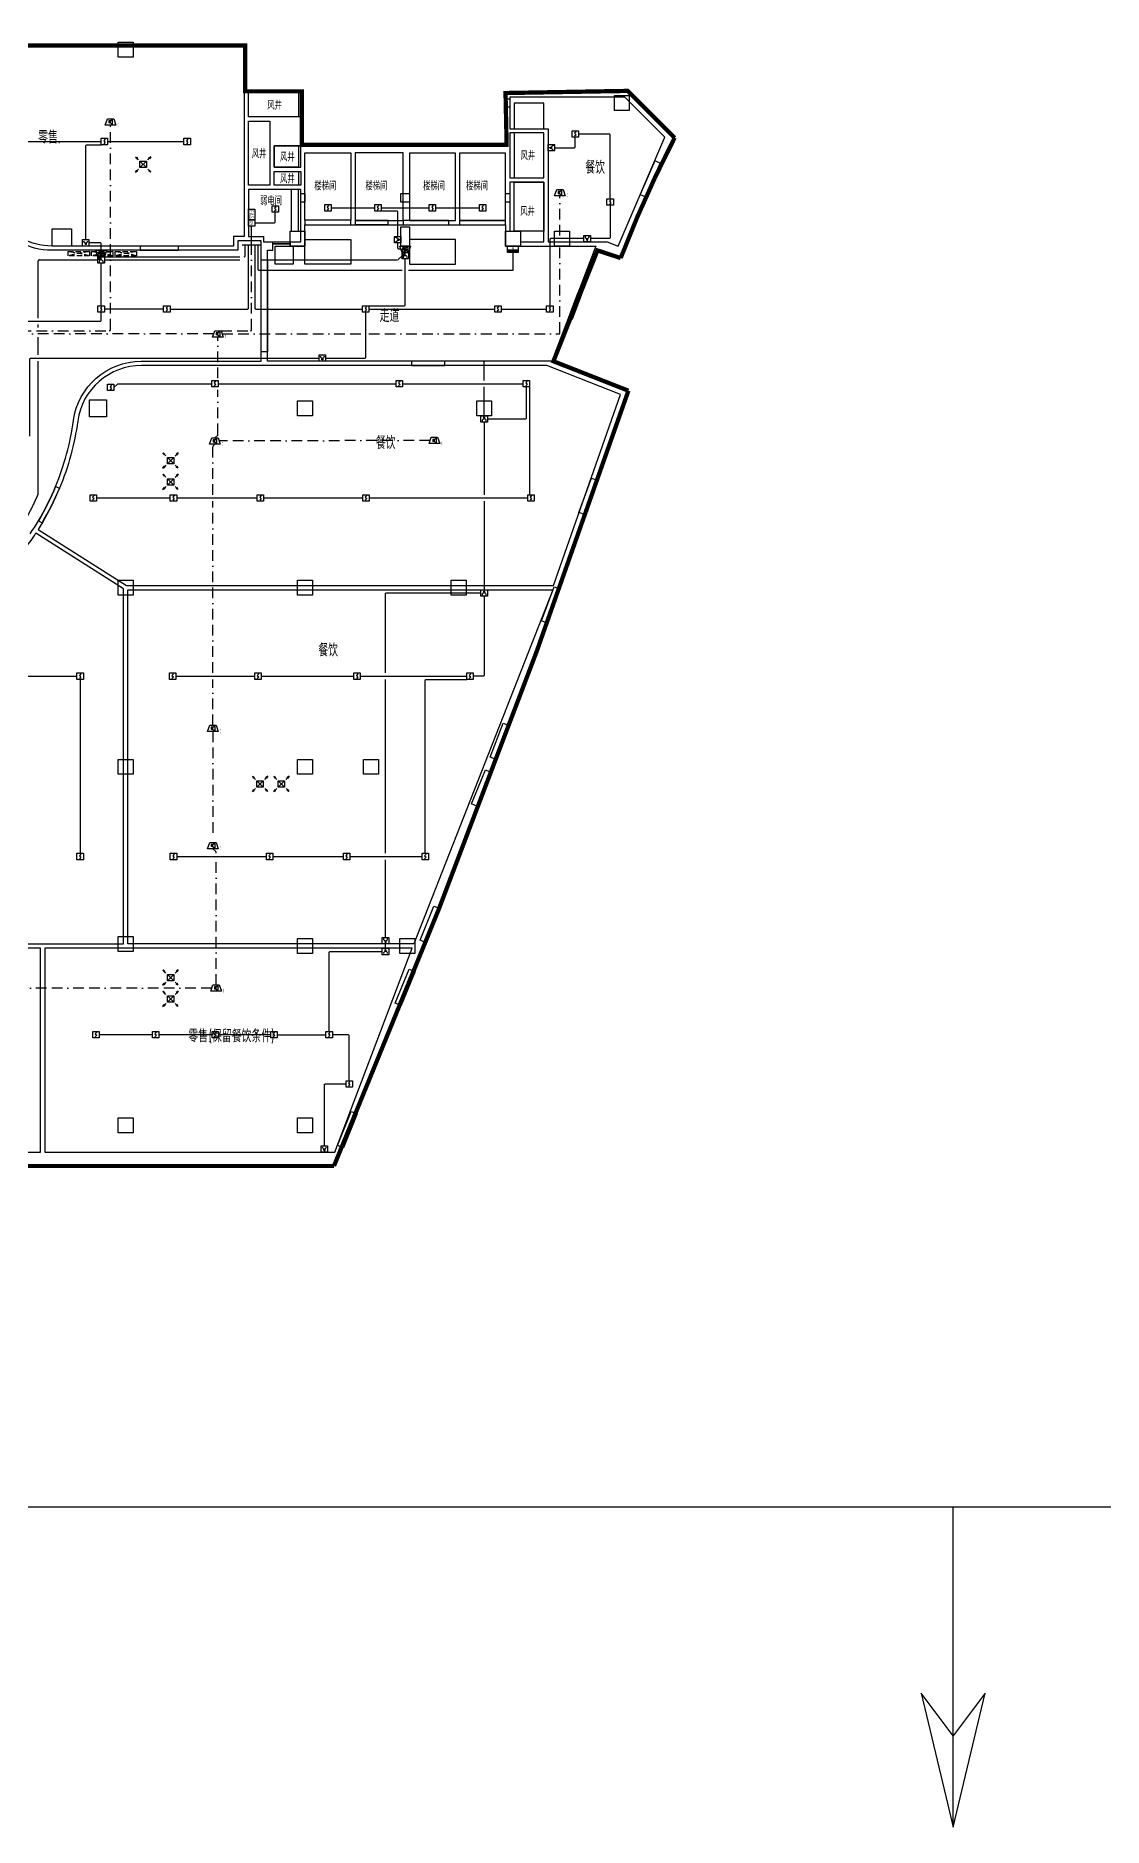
# Model space of a CAD drawing. Header units: millimetres. Extents: x -99490 to 495010, y -402480 to 18020.
# Drawn here: x 32241 to 82268, y -285715 to -201786 of the extents above; entities that cross this region are included whole.
import ezdxf
from ezdxf.enums import TextEntityAlignment as Align

# ---------------------------------------------------------------- set-up
doc = ezdxf.new("R2010")
doc.units = ezdxf.units.MM
doc.header["$LTSCALE"] = 1000
for name, pattern in [('BORDER', [1.75, 0.5, -0.25, 0.5, -0.25, 0, -0.25]), ('DASH', [0.35, 0.25, -0.1]), ('HIDDEN', [9.525, 6.35, -3.175])]:
    doc.linetypes.add(name, pattern=pattern)
doc.layers.add('AD-AREA-DIVD', color=1, linetype='Continuous', true_color=0xff0000)
for name, color, linetype in [('AD-AREA-OUTL', 31, 'Continuous'), ('AD-NAME-ROOM', 9, 'Continuous'), ('AE-HOLE', 201, 'Continuous'), ('E-BRST-WIRE', 4, 'BORDER'), ('E-FAS-DEVC', 3, 'Continuous'), ('E-FAS-WIRE', 4, 'Continuous'), ('E-FAS-WIRE5', 4, 'HIDDEN'), ('E-UNIV-DIAG', 2, 'Continuous'), ('E-UNIV-EL', 140, 'Continuous'), ('H-DAPP-GRIL', 11, 'Continuous'), ('柱子', 7, 'Continuous'), ('门窗框线', 114, 'Continuous')]:
    doc.layers.add(name, color=color, linetype=linetype)
doc.styles.add('TH-STYLE3', font='tssdeng.shx', dxfattribs={"width": 0.65, "bigfont": 'tssdchn.shx'})

# ---------------------------------------------------------------- blocks, each defined once
blk = doc.blocks.new('E-BFAS330')
blk.add_lwpolyline([(-2.5, -1.5), (-1.5, 1.5), (1.5, 1.5), (2.5, -1.5)], close=True)
at = {"layer": 'E-UNIV-EL'}
for p, q in [((-1.56, 1), (-0.24, 0.6)), ((-1.1, 0), (-1.56, 1)), ((-0.5, 0), (-1.3, 0)), ((-1.3, 0), (-1.3, -0.8)), ((-0.7, 0), (-0.24, 0.6)), ((-0.5, 0), (-0.5, -0.8)), ((0, 1.5), (0, -1.5)), ((0.6, 0.1), (0.6, -0.8)), ((1.2, 0.1), (1.2, -0.8)), ((-1.3, -0.8), (-0.5, -0.8)), ((1.2, -0.8), (0.6, -0.8))]:
    blk.add_line(p, q, dxfattribs=at)
blk.add_circle((0.9, 0.5), 0.5, dxfattribs=at)
blk = doc.blocks.new('E-BFAS212')
blk.add_lwpolyline([(-1.5, -1.5), (-1.5, 1.5), (1.5, 1.5), (1.5, -1.5)], close=True)
at = {"layer": 'E-UNIV-EL'}
blk.add_line((0, 0), (0, -1), dxfattribs=at)
for radius in [0.5, 0.25]:
    blk.add_circle((0.75, -0.5), radius, dxfattribs=at)
blk.add_arc((0, 1), 1, 180, 0, dxfattribs=at)
blk = doc.blocks.new('E-BFAS410-2')
blk.add_lwpolyline([(-2.5, -1.5), (-1.5, 1.5), (1.5, 1.5), (2.5, -1.5)], close=True)
at = {"layer": 'E-UNIV-EL'}
for p, q in [((0, 0.5), (-0.8, 0.5)), ((-0.8, 0.5), (-0.8, -0.5)), ((0, 0.5), (0.8, 1.2)), ((0, -0.5), (0, 0.5)), ((0.8, 1.2), (0.8, -1.2)), ((0, -0.5), (-0.8, -0.5)), ((0, -0.5), (0.8, -1.2))]:
    blk.add_line(p, q, dxfattribs=at)
at = {"layer": 'E-UNIV-EL', "style": 'TH-STYLE3', "width": 0.5}
blk.add_attdef('F', text='', height=1.5, dxfattribs=at).set_placement((3.5, -1.25), align=Align.MIDDLE)
blk = doc.blocks.new('E-BFAS031')
blk.add_lwpolyline([(-2.5, -1.5), (-2.5, 1.5), (2.5, 1.5), (2.5, -1.5)], close=True)
at = {"layer": 'E-UNIV-EL'}
for p, q in [((-2.5, 1), (2.5, 1)), ((-2.5, 0.5), (2.5, 0.5))]:
    blk.add_line(p, q, dxfattribs=at)
at = {"layer": 'E-UNIV-EL', "style": 'TH-STYLE3', "width": 0.7}
blk.add_attdef('F', text='', height=1.5, dxfattribs=at).set_placement((0, -0.5), align=Align.MIDDLE)
blk = doc.blocks.new('E-BFAS010')
blk.add_lwpolyline([(-2.5, -1.5), (-2.5, 1.5), (2.5, 1.5), (2.5, -1.5)], close=True)
at = {"layer": 'E-UNIV-EL', "style": 'TH-STYLE3', "width": 0.7}
blk.add_attdef('BOX', text='', height=2, dxfattribs=at).set_placement((0, 0), align=Align.MIDDLE)
blk = doc.blocks.new('E-BFAS610')
blk.add_lwpolyline([(-1.5, -1.5), (-1.5, 1.5), (1.5, 1.5), (1.5, -1.5)], close=True)
at = {"layer": 'E-UNIV-EL'}
for p, q in [((0, 0), (0, -1)), ((-0.5, -0.5), (0.5, -0.5))]:
    blk.add_line(p, q, dxfattribs=at)
blk.add_arc((0, 1), 1, 180, 0, dxfattribs=at)
blk = doc.blocks.new('FK-散流器')
at = {"color": 8, "linetype": 'HIDDEN'}
for p, q in [((-120, 120), (-102, 89)), ((-120, 120), (-89, 102)), ((-102, 89), (-106, 106)), ((-89, 102), (-106, 106)), ((-72, 72), (-106, 106)), ((72, 72), (106, 106)), ((120, 120), (89, 102)), ((89, 102), (106, 106)), ((120, 120), (102, 89)), ((102, 89), (106, 106)), ((-120, -120), (-102, -89)), ((-120, -120), (-89, -102)), ((-72, -72), (-106, -106)), ((-102, -89), (-106, -106)), ((-89, -102), (-106, -106)), ((72, -72), (106, -106)), ((89, -102), (106, -106)), ((120, -120), (89, -102)), ((120, -120), (102, -89)), ((102, -89), (106, -106))]:
    blk.add_line(p, q, dxfattribs=at)
at = {"linetype": 'HIDDEN', "ltscale": 0.2}
for p, q in [((-50, -50), (50, 50)), ((50, -50), (-50, 50)), ((50, 50), (-50, 50)), ((-50, 50), (-50, -50)), ((50, -50), (50, 50)), ((-50, -50), (50, -50))]:
    blk.add_line(p, q, dxfattribs=at)
blk = doc.blocks.new('*U454')
at = {"linetype": 'DASH'}
for p, q in [((-500, 0), (500, 200)), ((-500, 200), (500, 0))]:
    blk.add_line(p, q, dxfattribs=at)
blk.add_lwpolyline([(-500, 0), (500, 0), (500, 200), (-500, 200)], close=True, dxfattribs=at)
blk = doc.blocks.new('E-BFAS110')
blk.add_lwpolyline([(-1.5, -1.5), (-1.5, 1.5), (1.5, 1.5), (1.5, -1.5)], close=True)
at = {"layer": 'E-UNIV-EL'}
blk.add_lwpolyline([(0.35, 1.06), (-0.35, 0.35), (0.35, -0.35), (-0.35, -1.06)], dxfattribs=at)
blk = doc.blocks.new('E-BFAS540')
blk.add_lwpolyline([(-1.5, -1.5), (-1.5, 1.5), (1.5, 1.5), (1.5, -1.5)], close=True)
at = {"layer": 'E-UNIV-EL', "style": 'TH-STYLE3', "width": 0.7}
blk.add_attdef('F', text='', height=1.7, dxfattribs=at).set_placement((0, 0), align=Align.MIDDLE)

msp = doc.modelspace()

# ---------------------------------------------------------------- linework, layer by layer
at = {"layer": 'AD-AREA-DIVD', "linetype": 'DASH', "ltscale": 2, "const_width": 200}
msp.add_lwpolyline([(28858, -202236), (42058, -202236), (42058, -204386), (44708, -204386), (44708, -206896), (54308, -206896), (54256, -204466), (59978, -204366), (62183, -206559, 0.027794), (59653, -212198), (58566, -211840), (56501, -217033), (60015, -218413, -0.018498), (46216, -254736), (20608, -254736)], format="xyb", dxfattribs=at)
at = {"layer": 'AD-AREA-OUTL'}
for points in [[(28954, -202286), (42006, -202286), (42006, -211186), (41506, -211186), (41506, -211636), (33003, -211636, -0.26356), (30430, -210178, 0.034912), (28934, -208035, 0.023703), (27737, -206690, 0.024951), (26374, -205428)], [(32348, -224911), (36485, -227536), (56500, -227536), (59638, -218587), (56185, -217236), (37197, -217236, 0.375529), (34203, -219836, -0.063675), (33353, -222977, -0.036629), (32533, -224612, -0.014094)]]:
    msp.add_lwpolyline(points, format="xyb", close=True, dxfattribs=at)
for points in [[(42206, -204436), (44656, -204436), (44656, -205586), (42206, -205586)], [(54456, -204666), (54456, -206136), (56256, -206136), (56256, -211436), (59014, -211436), (59528, -211645), (61725, -206537), (59854, -204666)], [(43206, -208786), (42206, -208786), (42206, -205786), (43206, -205786)], [(56056, -206336), (54456, -206336), (54456, -208436), (56056, -208436)], [(44656, -206936), (43406, -206936), (43406, -207936), (44656, -207936)], [(44856, -207266), (47006, -207266), (47006, -210426), (44856, -210426)], [(47206, -210436), (49456, -210436), (49456, -207266), (47206, -207266)], [(49756, -210446), (51906, -210446), (51906, -207276), (49756, -207276)], [(52106, -210446), (54256, -210446), (54256, -207276), (52106, -207276)], [(43406, -208136), (44656, -208136), (44656, -208786), (43406, -208786)], [(56056, -211436), (56056, -208636), (54456, -208636), (54456, -210936), (54956, -210936), (54956, -211436)], [(42206, -208986), (42206, -211186), (42906, -211186), (42906, -211436), (44656, -211436), (44656, -208986)], [(56424, -217036), (43106, -217036), (43106, -211836), (43356, -211836), (43356, -211536), (44156, -211536), (44156, -211636), (44856, -211636), (44856, -210636), (54256, -210636), (54256, -211636), (58485, -211636)], [(36556, -227736), (56474, -227736), (49961, -244336), (36556, -244336)], [(32456, -244536), (20856, -244536), (20856, -254086), (32456, -254086)], [(49882, -244536), (32656, -244536), (32656, -254086), (46251, -254086)]]:
    msp.add_lwpolyline(points, close=True, dxfattribs=at)
for points in [[(31976, -225116, 0.014109), (32362, -224509, 0.036629), (33168, -222900, 0.063675), (34005, -219809, -0.373636), (37177, -217036), (42806, -217036), (42806, -211386), (41706, -211386), (41706, -211836), (33003, -211836, -0.263529), (30258, -210281, 0.034532)], [(22256, -230763), (22256, -244336), (36356, -244336), (36356, -227691), (32241, -225080, -0.00383), (32133, -225241, -0.035685), (31019, -226654, -0.013481), (30547, -227145), (30850, -227491), (29721, -228479), (29418, -228132, -0.117872), (24067, -230550, -0.035685), (22279, -230762, -0.000456), (22256, -230763, 1.218045)]]:
    msp.add_lwpolyline(points, format="xyb", dxfattribs=at)
at = {"layer": 'AE-HOLE'}
for points in [[(44556, -205586), (42206, -205586), (42206, -204436), (44556, -204436)], [(56056, -204936), (54656, -204936), (54656, -206136), (56056, -206136)], [(42206, -205786), (43206, -205786), (43206, -208786), (42206, -208786)], [(54656, -208436), (56057, -208436), (56057, -206336), (54656, -206336)], [(43406, -206936), (44556, -206936), (44556, -207936), (43406, -207936)], [(43406, -208136), (44556, -208136), (44556, -208786), (43406, -208786)], [(54656, -208636), (56056, -208636), (56056, -210936), (54656, -210936)], [(44556, -208986), (44206, -208986), (44206, -210936), (44556, -210936)], [(44856, -211336), (47006, -211336), (47006, -212486), (44856, -212486)], [(43456, -211636), (44306, -211636), (44306, -212486), (43456, -212486)]]:
    msp.add_lwpolyline(points, close=True, dxfattribs=at)
at = {"layer": 'AE-HOLE', "elevation": 0}
msp.add_lwpolyline([(51906, -211336), (49756, -211336), (49756, -212486), (51906, -212486)], close=True, dxfattribs=at)
at = {"layer": 'E-BRST-WIRE'}
for points in [[(31530, -215601), (35694, -215601, 0.414214), (35744, -215551), (35744, -205970)], [(47856, -215751), (56756, -215751, 0.414214), (56806, -215701), (56806, -211436)], [(40929, -215601), (42306, -215601, 0.414214), (42356, -215551), (42356, -211586)], [(40636, -220619), (40765, -220490, 0.198912), (40779, -220455), (40779, -218368)], [(40544, -223286), (40544, -221031, -0.198912), (40559, -220996), (40636, -220919)], [(40691, -240086), (40691, -240040, 0.198912), (40676, -240005), (40544, -239873)]]:
    msp.add_lwpolyline(points, format="xyb", dxfattribs=at)
for points in [[(56806, -211136), (56806, -209283)], [(40579, -215751), (31580, -215751)], [(40779, -217824), (40779, -215901)], [(40979, -215751), (47556, -215751)], [(50723, -220743), (40836, -220769)], [(40544, -231636), (40544, -223586)], [(40544, -234083), (40544, -231936)], [(40544, -234383), (40544, -239573)], [(40691, -246248), (40691, -240386)], [(40491, -246398), (27231, -246398)]]:
    msp.add_lwpolyline(points, dxfattribs=at)
at = {"layer": 'E-FAS-WIRE'}
for points in [[(59161, -209425), (59161, -206436, 0.414214), (59111, -206386), (57674, -206386)], [(34581, -211336), (34581, -206936, -0.414214), (34631, -206886), (35307, -206886)], [(56556, -207031), (57474, -207031, 0.414214), (57524, -206981), (57524, -206536)], [(59161, -209725), (59161, -211236, -0.414214), (59111, -211286), (58231, -211286)], [(42506, -210552), (43415, -210552, 0.414214), (43465, -210502), (43465, -210049)], [(49209, -211186), (49209, -210046, 0.414214), (49159, -209996), (48431, -209996)], [(35303, -211836), (35303, -211536, 0.414214), (35253, -211486), (34731, -211486)], [(49356, -211786), (49256, -211786, -0.414196), (49206, -211736), (49206, -211486)], [(57931, -211286), (56382, -211286, 0.414214), (56332, -211336), (56332, -214436)], [(38533, -214586), (42156, -214586, 0.414214), (42206, -214536), (42206, -211586)], [(42506, -211586), (42506, -214536, 0.414214), (42556, -214586), (47556, -214586)], [(49406, -212786), (42706, -212786, -0.414214), (42656, -212736), (42656, -211586)], [(47856, -214436), (49506, -214436, 0.414214), (49556, -214386), (49556, -212236)], [(31411, -215161), (35253, -215161, 0.414214), (35303, -215111), (35303, -214736)], [(45820, -216886), (47656, -216886, 0.414214), (47706, -216836), (47706, -214736)], [(31956, -220540), (31956, -216936, -0.414214), (32006, -216886), (45520, -216886)], [(53256, -217936), (53256, -217086, 0.414214), (53206, -217036), (45820, -217036)], [(35903, -218261), (36064, -218101, -0.198912), (36099, -218086), (40486, -218086)], [(53406, -219736), (55185, -219736, 0.414214), (55235, -219686), (55235, -218236)], [(48631, -231636), (48631, -227936, -0.414214), (48681, -227886), (53105, -227886)], [(53255, -228036), (53255, -231736, -0.414214), (53205, -231786), (52741, -231786)], [(50496, -240086), (50496, -231986, -0.414214), (50546, -231936), (52441, -231936)], [(45989, -248436), (45989, -244736, -0.414214), (46039, -244686), (48481, -244686)], [(46930, -250745), (46930, -248636, 0.414214), (46880, -248586), (46139, -248586)], [(45764, -253786), (45764, -250945, -0.414214), (45814, -250895), (46780, -250895)]]:
    msp.add_lwpolyline(points, format="xyb", dxfattribs=at)
for points in [[(29506, -206736), (35307, -206736)], [(35607, -206743), (39184, -206743)], [(46081, -209846), (48131, -209846)], [(48431, -209846), (50681, -209846)], [(50981, -209846), (53031, -209846)], [(42356, -211586), (42356, -210702)], [(41906, -211586), (42806, -211586)], [(54606, -211936), (54606, -212786), (49706, -212786)], [(35303, -214436), (35303, -212436)], [(38233, -214586), (35453, -214586)], [(47856, -214586), (53755, -214586)], [(54055, -214586), (56182, -214586)], [(40786, -218086), (49127, -218086)], [(49427, -218086), (55085, -218086)], [(53256, -219586), (53256, -218236)], [(55385, -218236), (55385, -223286)], [(53256, -219886), (53256, -223286)], [(35088, -223436), (38544, -223436)], [(38844, -223436), (42619, -223436)], [(42919, -223436), (47563, -223436)], [(47863, -223436), (55296, -223436)], [(53256, -223586), (53256, -227736)], [(30867, -231786), (34169, -231786)], [(34319, -231936), (34319, -240086)], [(38806, -231786), (42506, -231786)], [(42806, -231786), (47149, -231786)], [(47449, -231786), (52441, -231786)], [(48631, -240086), (48631, -231936)], [(38843, -240236), (43053, -240236)], [(43353, -240236), (46656, -240236)], [(46956, -240236), (50346, -240236)], [(48631, -244036), (48631, -240386)], [(48631, -244536), (48631, -244336)], [(35208, -248580), (37707, -248580)], [(38007, -248580), (40507, -248580)], [(40807, -248580), (43255, -248580)], [(43555, -248586), (45839, -248586)]]:
    msp.add_lwpolyline(points, dxfattribs=at)
at = {"layer": 'E-FAS-WIRE5'}
for points in [[(32356, -215011), (32356, -212336, -0.414214), (32406, -212286), (35153, -212286)], [(35453, -212136), (42006, -212136, 0.414214), (42056, -212086), (42056, -211586)], [(42806, -212286), (49186, -212286, 0.198912), (49221, -212271), (49406, -212086)], [(29410, -227299, 0.115286), (32352, -223257, 0.100249), (32356, -223238), (32356, -217036)]]:
    msp.add_lwpolyline(points, format="xyb", dxfattribs=at)
for points in [[(35453, -212286), (42056, -212286)], [(32356, -215451), (32356, -215311)], [(32356, -216736), (32356, -215901)]]:
    msp.add_lwpolyline(points, dxfattribs=at)
at = {"layer": 'E-UNIV-DIAG'}
msp.add_lwpolyline([(165232, -270715), (-14768, -270715, -0.414214), (-24768, -260715), (-24768, -168715, -0.414214), (-14768, -158715), (165232, -158715, -0.414214), (175232, -168715), (175232, -260715, -0.414214)], format="xyb", close=True, dxfattribs=at)
for points in [[(75232, -285715), (75232, -270715)], [(75232, -285715), (76732, -279439), (75232, -281439), (73732, -279439), (75232, -285715)]]:
    msp.add_lwpolyline(points, dxfattribs=at)
at = {"layer": '柱子'}
for points in [[(36106, -202086), (36806, -202086), (36806, -202786), (36106, -202786)], [(54256, -204736), (54456, -204736), (54456, -205136), (54256, -205136)], [(59356, -204586), (60056, -204586), (60056, -205286), (59356, -205286)], [(44656, -209176), (44856, -209176), (44856, -209576), (44656, -209576)], [(49356, -209176), (49756, -209176), (49756, -209576), (49356, -209576)], [(54256, -209176), (54456, -209176), (54456, -209576), (54256, -209576), (54256, -209176)], [(33006, -210836), (33906, -210836), (33906, -211636), (33006, -211636)], [(44156, -210936), (44856, -210936), (44856, -211636), (44156, -211636)], [(49356, -210736), (49756, -210736), (49756, -211636), (49356, -211636)], [(54256, -210936), (54956, -210936), (54956, -211636), (54256, -211636)], [(56556, -210936), (57256, -210936), (57256, -211636), (56556, -211636)], [(34756, -218836), (35556, -218836), (35556, -219636), (34756, -219636)], [(44506, -218886), (45206, -218886), (45206, -219586), (44506, -219586)], [(52906, -218886), (53606, -218886), (53606, -219586), (52906, -219586)], [(36106, -227286), (36806, -227286), (36806, -227986), (36106, -227986)], [(44506, -227286), (45206, -227286), (45206, -227986), (44506, -227986)], [(51706, -227286), (52406, -227286), (52406, -227986), (51706, -227986)], [(36106, -235686), (36806, -235686), (36806, -236386), (36106, -236386)], [(44506, -235686), (45206, -235686), (45206, -236386), (44506, -236386)], [(47606, -235686), (48306, -235686), (48306, -236386), (47606, -236386)], [(36106, -243986), (36806, -243986), (36806, -244686), (36106, -244686)], [(44506, -244086), (45206, -244086), (45206, -244786), (44506, -244786)], [(49306, -244086), (50006, -244086), (50006, -244786), (49306, -244786)], [(36106, -252486), (36806, -252486), (36806, -253186), (36106, -253186)], [(44506, -252486), (45206, -252486), (45206, -253186), (44506, -253186)]]:
    msp.add_lwpolyline(points, close=True, dxfattribs=at)
at = {"layer": '门窗框线'}
for points in [[(60569, -209216), (60819, -209323), (61506, -207747), (61257, -207637)], [(47006, -210426), (44856, -210426), (44856, -210636), (47006, -210636)], [(48756, -210436), (47206, -210436), (47206, -210626), (48756, -210626)], [(51606, -210446), (49456, -210446), (49456, -210636), (51606, -210636)], [(54256, -210446), (52106, -210446), (52106, -210636), (54256, -210636)], [(43356, -211436), (44156, -211436), (44156, -211536), (43356, -211536)], [(38926, -211636), (37126, -211636), (37126, -211836), (38926, -211836)], [(42806, -212286), (43106, -212286), (43106, -216586), (42806, -216586)], [(57392, -215053), (57821, -213933), (57634, -213861), (57205, -214982)], [(51406, -217036), (49856, -217036), (49856, -217236), (51406, -217236)], [(58545, -222609), (57958, -224217), (57687, -224115), (58287, -222513)], [(56799, -227695), (56212, -229302), (55941, -229201), (56541, -227599)], [(54398, -234082), (53812, -235690), (53541, -235588), (54141, -233986)], [(53592, -236294), (52949, -237889), (52660, -237770), (53312, -236178)]]:
    msp.add_lwpolyline(points, close=True, dxfattribs=at)
msp.add_lwpolyline([(32362, -224509), (32541, -224599, 0.035394), (33348, -222990), (33168, -222900, -0.036627)], format="xyb", close=True, dxfattribs=at)
at = {"layer": '门窗框线', "elevation": 0}
for points in [[(51181, -242680), (50538, -244276), (50249, -244156), (50900, -242565)], [(50015, -245624), (49372, -247220), (49082, -247101), (49734, -245509)], [(47305, -252294), (46662, -253890), (46373, -253771), (47025, -252179)]]:
    msp.add_lwpolyline(points, close=True, dxfattribs=at)

# ---------------------------------------------------------------- block references
at = {"layer": 'E-FAS-DEVC'}
for name, p, xscale, yscale, zscale, rotation, values in [('E-BFAS410-2', (35744, -205820), 100, 100, 100, 1.234277119043157e-07, {'F': 'C'}), ('E-BFAS410-2', (56806, -209133), 100, 100, 100, 1.234277119043157e-07, {'F': 'C'}), ('E-BFAS010', (42356, -210152), 100, 100, 100, 270.0000001973759, {'BOX': 'FAS'}), ('E-BFAS031', (54606, -211786), 99.99999999999999, 99.99999999999999, 99.99999999999999, 180.0000007478656, {'F': 'FI'}), ('E-BFAS410-2', (40779, -215751), 100, 100, 100, 1.234277119043157e-07, {'F': 'C'}), ('E-BFAS410-2', (40636, -220769), 100, 100, 100, 1.234277119043157e-07, {'F': 'C'}), ('E-BFAS410-2', (50923, -220743), 100, 100, 100, 1.234277119043157e-07, {'F': 'C'}), ('E-BFAS410-2', (40544, -234233), 100, 100, 100, 1.234277119043157e-07, {'F': 'C'}), ('E-BFAS410-2', (40544, -239723), 100, 100, 100, 1.234277119043157e-07, {'F': 'C'}), ('E-BFAS410-2', (40691, -246398), 100, 100, 100, 1.234277119043157e-07, {'F': 'C'})]:
    msp.add_blockref(name, p, dxfattribs=dict(at, xscale=xscale, yscale=yscale, zscale=zscale, rotation=rotation)).add_auto_attribs(values)
at = {"layer": 'E-FAS-DEVC', "xscale": 100, "yscale": 100, "zscale": 100}
for p in [(57524, -206386), (35457, -206736), (39334, -206736), (43465, -209899), (45931, -209846), (48281, -209846), (50831, -209846), (53181, -209846), (59161, -209575), (35303, -214586), (38383, -214586), (47706, -214586), (53905, -214586), (56332, -214586), (35753, -218261), (40636, -218086), (49277, -218086), (55235, -218086), (34938, -223436), (38694, -223436), (42769, -223436), (47713, -223436), (55446, -223436), (34319, -231786), (38656, -231786), (42656, -231786), (47299, -231786), (52591, -231786), (34319, -240236), (38693, -240236), (43203, -240236), (46806, -240236), (50496, -240236), (35058, -248580), (37857, -248580), (40657, -248580), (43405, -248586), (45989, -248586), (46930, -250895)]:
    msp.add_blockref('E-BFAS110', p, dxfattribs=at)
at = {"layer": 'E-FAS-DEVC'}
for name, p, xscale, yscale, zscale, rotation in [('E-BFAS610', (56406, -207031), 100, 100, 100, 270.0000001773299), ('E-BFAS610', (34581, -211486), 100, 100, 100, 4.542433714955648e-08), ('E-BFAS610', (49206, -211336), 100, 100, 100, 90.00346689906945), ('E-BFAS610', (58081, -211286), 100, 100, 100, 1.77329892148493e-07), ('E-BFAS330', (35303, -211986), 99.99999999999994, 99.99999999999994, 99.99999999999994, 179.9862454713609), ('E-BFAS212', (35303, -212286), 99.99999999999994, 99.99999999999994, 99.99999999999994, 179.9862454713609), ('E-BFAS610', (45670, -216886), 100, 100, 100, 1.77329892148493e-07), ('E-BFAS610', (53256, -219736), 100, 100, 100, 180.0000000391175), ('E-BFAS610', (53255, -227886), 100, 100, 100, 180.0000000454244), ('E-BFAS610', (48631, -244186), 100, 100, 100, 1.77329892148493e-07), ('E-BFAS610', (48631, -244686), 100, 100, 100, 180.0000000454244), ('E-BFAS610', (45764, -253936), 100, 100, 100, 1.77329892148493e-07)]:
    msp.add_blockref(name, p, dxfattribs=dict(at, xscale=xscale, yscale=yscale, zscale=zscale, rotation=rotation))
at = {"layer": 'E-FAS-DEVC', "xscale": 100, "yscale": 100, "zscale": 100}
msp.add_blockref('E-BFAS540', (42356, -210552), dxfattribs=at).add_auto_attribs({'F': 'SI'})
at = {"layer": 'E-FAS-DEVC', "extrusion": (-1.03873e-11, -2.47928e-07, 1), "xscale": 100, "yscale": 100, "zscale": 100, "rotation": 179.9951928183281}
for name, p in [('E-BFAS330', (49556, -211786, 0)), ('E-BFAS212', (49556, -212086, 0))]:
    msp.add_blockref(name, p, dxfattribs=at)
at = {"layer": 'H-DAPP-GRIL', "xscale": -3.000000005309671, "yscale": 3.00000000530967, "zscale": 3.000000005309666, "rotation": 180.0000967760309}
for p in [(37271, -207812), (38556, -221686), (38556, -222686), (42752, -236838), (43752, -236838), (38556, -245911), (38556, -246911)]:
    msp.add_blockref('FK-散流器', p, dxfattribs=at)
at = {"layer": 'H-DAPP-GRIL', "xscale": -1, "rotation": 359.9999991071475}
for p in [(34256, -212086), (35356, -212086), (36456, -212086)]:
    msp.add_blockref('*U454', p, dxfattribs=at)

# ---------------------------------------------------------------- texts
at = {"layer": 'AD-NAME-ROOM', "linetype": 'ByBlock', "style": 'TH-STYLE3', "width": 0.7}
for s, p in [('风井', (43429, -205013)), ('风井', (42704, -207288)), ('风井', (44029, -207438)), ('风井', (55304, -207375)), ('风井', (44029, -208463)), ('楼梯间', (45809, -208786)), ('楼梯间', (48204, -208786)), ('楼梯间', (50906, -208786)), ('楼梯间', (52919, -208786)), ('弱电间', (43264, -209483)), ('风井', (55290, -209983))]:
    msp.add_text(s, height=375, rotation=0.00306, dxfattribs=at).set_placement(p, align=Align.MIDDLE)
at = {"layer": 'AD-NAME-ROOM', "style": 'TH-STYLE3', "width": 0.7}
for s, p in [('零售.', (32350, -206833)), ('餐饮', (57992, -208250)), ('走道', (48356, -215197)), ('餐饮', (48176, -221148)), ('餐饮', (45482, -230866)), ('零售.', (39388, -248943)), ('(保留餐饮条件)', (40347, -248943))]:
    msp.add_text(s, height=600, rotation=0.00306, dxfattribs=at).set_placement(p)

doc.saveas('drawing.dxf')
